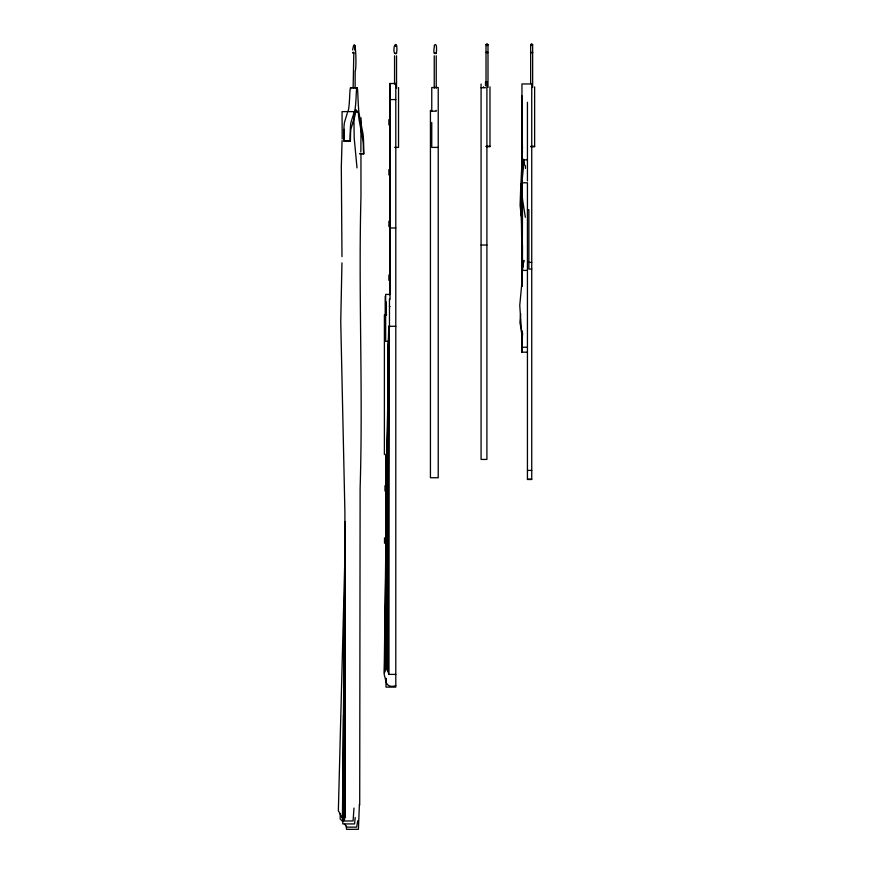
<?xml version="1.0" encoding="UTF-8"?>
<svg xmlns="http://www.w3.org/2000/svg" width="873" height="873" viewBox="0 0 873 873"><rect width="100%" height="100%" fill="white"/><g stroke="black" fill="none" stroke-linecap="round" stroke-linejoin="round"><path stroke-width="1.31" d="M388.66 674.338L388.66 326.284L388.66 674.393L395.796 674.393M521.967 332.395L521.956 347.268L527.434 347.268M521.989 286.431L522.021 202.612M353.129 88.38L353.805 53.482M355.115 88.38L355.169 71.171C356.762 69.043 355.846 31.253 352.637 50.001M388.31 672.843L388.66 327.364M521.956 169.678L522.174 99.729L521.956 167.681M522.49 244.964L522.436 270.848L520.941 183.57L522.458 150.942M522.676 164.571L522.687 159.126M341.987 256.618L341.31 167.07L342.074 140.64M387.961 671.61L388.66 329.088M522.032 332.842L521.956 351.841L522.512 332.842M522.196 285.395L522.49 206.595M522.643 164.506L522.665 159.082M387.579 670.639L386.804 669.504L388.66 330.256M521.901 285.711L521.956 276.228M395.796 685.687C389.784 687.793 385.189 684.923 386.052 678.812M388.66 330.812L386.804 669.504M387.95 445.241L388.049 430.236M388.387 378.806L388.627 340.656M341.954 262.893L340.743 321.493L344.9 512.135L344.9 817.794L345.064 521.487L344.431 819.954L345.261 529.016L342.423 818.252L343.591 821.024L353.085 820.947L353.98 808.082M385.626 669.929L388.66 330.583L385.244 670.639L387.186 483.118M343.526 715.074L342.794 823.926L354.591 823.926L355.213 817.466M343.635 705.57L344.388 634.977M344.584 617.331L345.272 553.526M387.219 479.037L388.049 398.874M388.125 392.075L388.66 340.437L388.081 391.584M384.513 672.843L388.54 340.776L384.164 674.338L386.03 681.529M384.873 671.61L388.049 393.592M521.956 208.243L522.556 159.137M522.207 332.864L521.956 352.179L527.434 352.179M359.883 153.866L363.757 153.866L363.408 149.938A13.87 0.764 -90 0 0 363.081 141.186L359.261 120.78A49.99 2.75 -90 0 1 358.29 112.104L355.769 109.671A49.99 2.75 -90 0 1 354.765 116.436L350.848 129.357A13.87 0.764 -90 0 0 350.466 137.421L350.411 140.968L343.962 140.968L344.017 137.421A13.87 0.764 -90 0 1 344.388 129.357M340.252 813.505L340.132 818.95L342.532 821.307M345.173 576.988L345.282 571.542M361.062 117.877L360.855 151.946M345.261 542.679L338.364 810.701L342.423 818.252M522.436 332.962L521.956 352.179L521.956 332.984M354.624 50.001L355.049 45.767L354.1 46.509M520.843 184.247L520.101 205.319L521.225 216.046M521.956 337.535L519.762 305.43L521.956 281.793L521.934 285.842L521.956 182.795L523.986 159.814M520.657 313.68L519.915 322.541L521.716 332.144M394.563 45.341C397.793 41.446 396.931 52.555 396.418 53.46C392.283 55.85 394.41 42.471 395.054 46.214M396.549 45.341L395.807 46.313M434.241 45.341C437.471 41.446 436.522 52.424 436.194 53.34C431.895 55.763 434.95 44.785 434.383 45.843M486.01 82.204L486.01 44.643L487.003 43.65L487.996 44.643L487.996 87.507M487.996 44.643L487.494 45.505M530.664 83.601L530.664 44.719L531.657 43.715L532.65 44.719L532.65 87.573M532.65 44.719L532.159 45.582M521.956 271.896L523.898 260.405L521.956 270.401L527.434 270.401M357.788 820.718L356.621 827.168L347.083 827.157L344.693 824.265M394.563 53.22L396.549 53.22M434.241 53.22L436.238 53.22M347.323 112.988L344.508 122.264A19.883 1.091 -90 0 0 343.646 140.662L343.962 140.968M347.629 112.137L348.262 110.544A44.054 2.423 90 0 0 349.669 96.717A19.883 1.091 -90 0 1 350.935 88.653M359.709 805.135L360.123 488.225C363.135 390.875 358.377 293.503 360.975 196.152L360.953 155.132M350.651 87.704L357.101 87.704M481.078 87.758L485.508 87.758M390.045 99.587L395.796 99.587M430.433 111.187L436.238 111.187L436.238 110.347M354.427 112.104L358.29 112.104M389.696 119.666L388.889 119.666L388.889 124.937L389.696 124.937M343.646 140.662L350.411 140.968M486.108 146.249L489.982 146.238M530.762 146.315L534.636 146.304M486.108 146.697L489.982 146.708L489.982 86.82M530.762 146.773L534.636 146.784L534.636 86.896M394.661 147.395L398.535 147.406L398.535 87.518M438.224 147.406L431.764 147.395L431.764 122.449M359.578 153.572L363.441 153.572M527.434 159.846L521.956 159.846L521.956 95.932M389.696 169.635L388.889 169.635L388.889 174.916L389.696 174.916M521.956 182.795L527.434 182.795L527.434 479.495L531.733 479.495L531.733 83.95L521.956 83.95L521.956 169.908M527.434 209.782L528.874 209.782L528.874 269.07L531.733 269.07M389.696 221.229L388.889 221.229L388.889 226.5L389.696 226.5M390.045 227.973L395.796 227.973M481.078 245.029L486.905 245.029M528.874 262.38L531.733 262.38M389.696 275.006L388.889 275.006L388.889 280.288L389.696 280.288M390.045 294.419L385.659 294.419L385.659 341.288L388.66 341.288M389.467 306.598L390.045 306.598M386.652 314.76L384.393 314.76L384.393 454.571M389.467 326.284L395.796 326.284M527.434 470.405L531.733 470.405M527.434 479.168L531.733 479.168M386.008 485.715L384.971 485.715L384.971 490.997L386.008 490.997M386.008 537.899L384.513 537.899L384.513 543.17L386.008 543.17M486.741 45.614L486.01 44.643M531.155 45.582L530.664 44.719M521.956 155.634L522.436 157.14M523.036 159.17L524.651 165.215M353.118 122.187L353.423 123.595M521.956 195.596L525.328 217.279M521.956 244.626L522.447 248.576M357.013 167.9L354.198 138.054L353.838 111.624L342.052 111.624L342.194 138.949M346.188 826.185L346.548 829.35L358.421 829.317L359.403 804.306M521.956 137.574L522.512 148.454M520.941 183.57L521.956 259.805M521.814 236.201L521.956 259.139M521.89 235.754L521.956 259.281M527.434 102.261L527.434 180.995M525.415 165.805L525.415 168.424M486.905 81.713L486.905 459.438L481.078 459.438L481.078 83.983M485.508 81.713L485.508 85.838M483.522 86.82L483.522 87.507M436.238 55.785L436.238 88.206M434.241 55.785L434.241 88.206M431.764 111.417L431.764 87.518L438.224 87.518L438.224 477.738L430.433 477.738L430.433 110.347M396.549 55.785L396.549 88.206M394.563 55.785L394.563 84.234M390.045 83.448L390.045 299.374M389.696 294.692L389.696 83.535L395.796 83.448L395.796 687.106L386.008 687.106L386.008 678.31M389.467 298.817L389.467 327.582M386.128 301.916L386.128 315.208M386.128 454.091L386.128 485.323M386.128 490.484L386.128 538.477M386.128 542.231L386.128 546.291M386.008 454.909L386.008 578.875M385.2 296.274L385.2 316.179M363.757 153.866A19.883 1.091 -90 0 0 363.004 133.907L359.349 115.029A44.054 2.423 -90 0 1 358.017 98.54A19.883 1.091 -90 0 0 356.129 96.717A44.054 2.423 -90 0 1 354.711 110.544L350.968 122.264A19.883 1.091 -90 0 0 350.095 140.662M521.618 330.387L521.596 333.093L521.618 330.398M352.572 52.62C354.176 54.759 355.235 51.049 352.572 52.62M486.043 52.402L487.996 52.522L486.043 52.402M530.697 52.467L532.65 52.587L530.697 52.467"/></g></svg>
